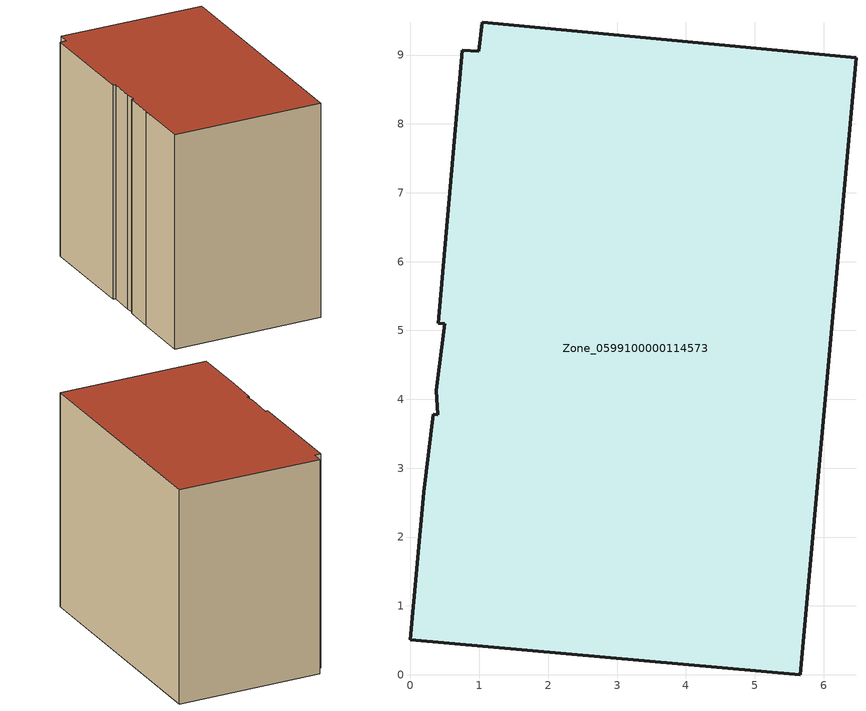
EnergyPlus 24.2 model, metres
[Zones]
Zone_0599100000114573
 floor ground (C_G): 1.04,9.48 6.47,8.96 5.66,0 0,0.51 0.19,2.65 0.33,3.78 0.4,3.78 0.37,4.13 0.49,5.1 0.41,5.11 0.75,9.07 0.99,9.06 z0
 wall outside (C_F): 5.66,0 6.47,8.96 1.04,9.48 0.99,9.06 0.75,9.07 0.41,5.11 0.49,5.1 0.37,4.13 0.4,3.78 0.33,3.78 0.19,2.65 0,0.51 5.66,0 z0:8.17
 roof outside (C_R): 6.47,8.96 1.04,9.48 0.99,9.06 0.75,9.07 0.41,5.11 0.49,5.1 0.37,4.13 0.4,3.78 0.33,3.78 0.19,2.65 0,0.51 5.66,0 z8.17
[BUILDING]
Pand.0599100000114573: North Axis=0; Terrain=City; Loads Convergence Tolerance Value=0.04; Temperature Convergence Tolerance Value=0.4; Solar Distribution=FullExterior; Maximum Number of Warmup Days=25; Minimum Number of Warmup Days=1
[Site:Location]
Rotterdam.The.Hague.AP_ZH_NLD Design_Conditions: Latitude=51.96; Longitude=4.45; Time Zone=1; Elevation=-4.5
[SITE:GROUNDTEMPERATURE:BUILDINGSURFACE]
18, 18, 18, 18, 18, 18, 18, 18, 18, 18, 18, 18
[MATERIAL] Thermal Absorptance=0.9; Solar Absorptance=0.7; Visible Absorptance=0.7
Name | Roughness | Thickness | Conductivity | Density | Specific Heat
G.TC.1975-1991 | MediumSmooth | 0.15 | 0.288461 | 540 | 1210
F.TC.1975-1991 | Rough | 0.3 | 0.230769 | 1920 | 840
R.TC.1975-1991 | MediumRough | 0.2 | 0.153846 | 1500 | 1000
[CONSTRUCTION]
C_G: G.TC.1975-1991
C_F: F.TC.1975-1991
C_R: R.TC.1975-1991
[ZONE]
Zone_0599100000114573: Type=1; Multiplier=1; Ceiling Height=Autocalculate; Volume=Autocalculate; Floor Area=autocalculate; Part of Total Floor Area=Yes
[ZONEINFILTRATION:DESIGNFLOWRATE]
Infil_Zone_0599100000114573: Zone or ZoneList or Space or SpaceList=Zone_0599100000114573; Schedule=AlwaysOn; Design Flow Rate Calculation Method=Flow/Area; Flow Rate per Floor Area=0.003; Constant Term Coefficient=1; Temperature Term Coefficient=0; Velocity Term Coefficient=0; Velocity Squared Term Coefficient=0
[HVACTEMPLATE:ZONE:IDEALLOADSAIRSYSTEM]
Zone_0599100000114573: Maximum Heating Supply Air Temperature=50; Minimum Cooling Supply Air Temperature=13; Maximum Heating Supply Air Humidity Ratio=0.0156; Minimum Cooling Supply Air Humidity Ratio=0.0077; Heating Limit=NoLimit; Cooling Limit=NoLimit; Dehumidification Control Type=ConstantSensibleHeatRatio; Cooling Sensible Heat Ratio=0.7; Dehumidification Setpoint=60; Humidification Control Type=None; Humidification Setpoint=30; Outdoor Air Method=None; Outdoor Air Flow Rate per Person=0.00944; Outdoor Air Flow Rate per Zone Floor Area=0; Outdoor Air Flow Rate per Zone=0; Demand Controlled Ventilation Type=None; Outdoor Air Economizer Type=NoEconomizer; Heat Recovery Type=None; Sensible Heat Recovery Effectiveness=0.7; Latent Heat Recovery Effectiveness=0.65
[ZONECONTROL:THERMOSTAT]
ThermostatControl_Zone_0599100000114573: Zone or ZoneList=Zone_0599100000114573; Control Type Schedule=DualSetpointControlType; Control 1=Thermostat_Zone_0599100000114573; Temperature Difference Between Cutout And Setpoint=0
[THERMOSTATSETPOINT:DUALSETPOINT]
Thermostat_Zone_0599100000114573: Heating Setpoint Temperature Schedule=HeatingSetpoint_Zone_0599100000114573; Cooling Setpoint Temperature Schedule=CoolingSetpoint_Zone_0599100000114573
[SCHEDULE:COMPACT]
HeatingSetpoint_Zone_0599100000114573: Through: 12/31, For: AllDays, Until: 24:00, 21
CoolingSetpoint_Zone_0599100000114573: Through: 12/31, For: AllDays, Until: 24:00, 24
DualSetpointControlType: Through: 12/31, For: AllDays, Until: 24:00, 4
AlwaysOn: Through: 12/31, For: AllDays, Until: 24:00, 1
